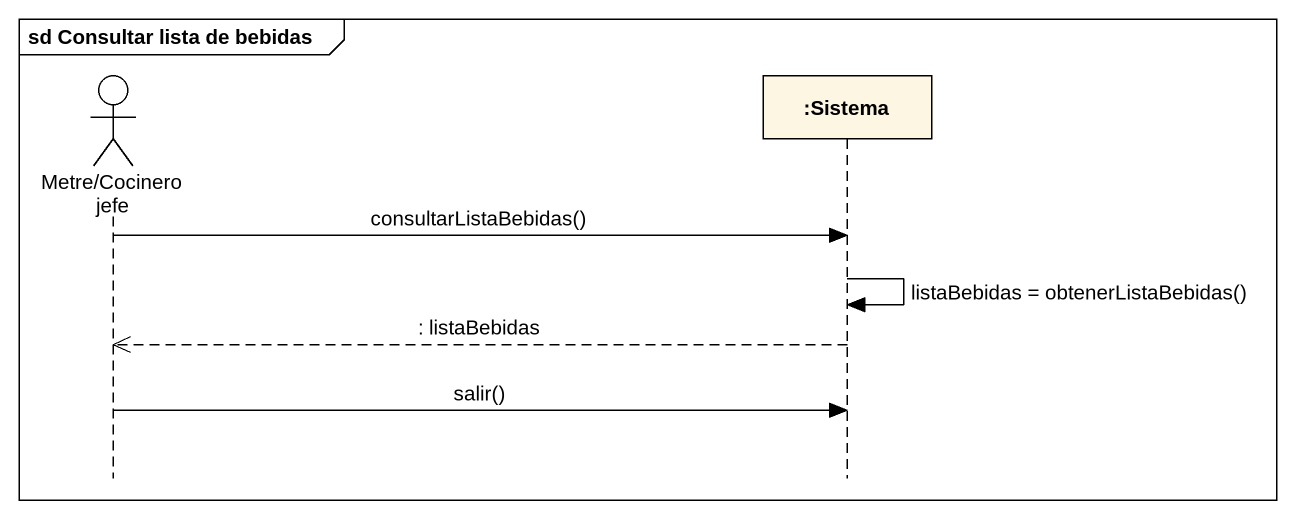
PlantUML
@startuml
mainframe sd Consultar lista de bebidas
hide footbox
actor "Metre/Cocinero jefe" as Metre_Cocinero_jefe
participant ":Sistema" as Sistema

Metre_Cocinero_jefe -> Sistema : consultarListaBebidas()
Sistema -> Sistema : listaBebidas = obtenerListaBebidas()
Sistema -->> Metre_Cocinero_jefe : : listaBebidas
Metre_Cocinero_jefe -> Sistema : salir()
@enduml
